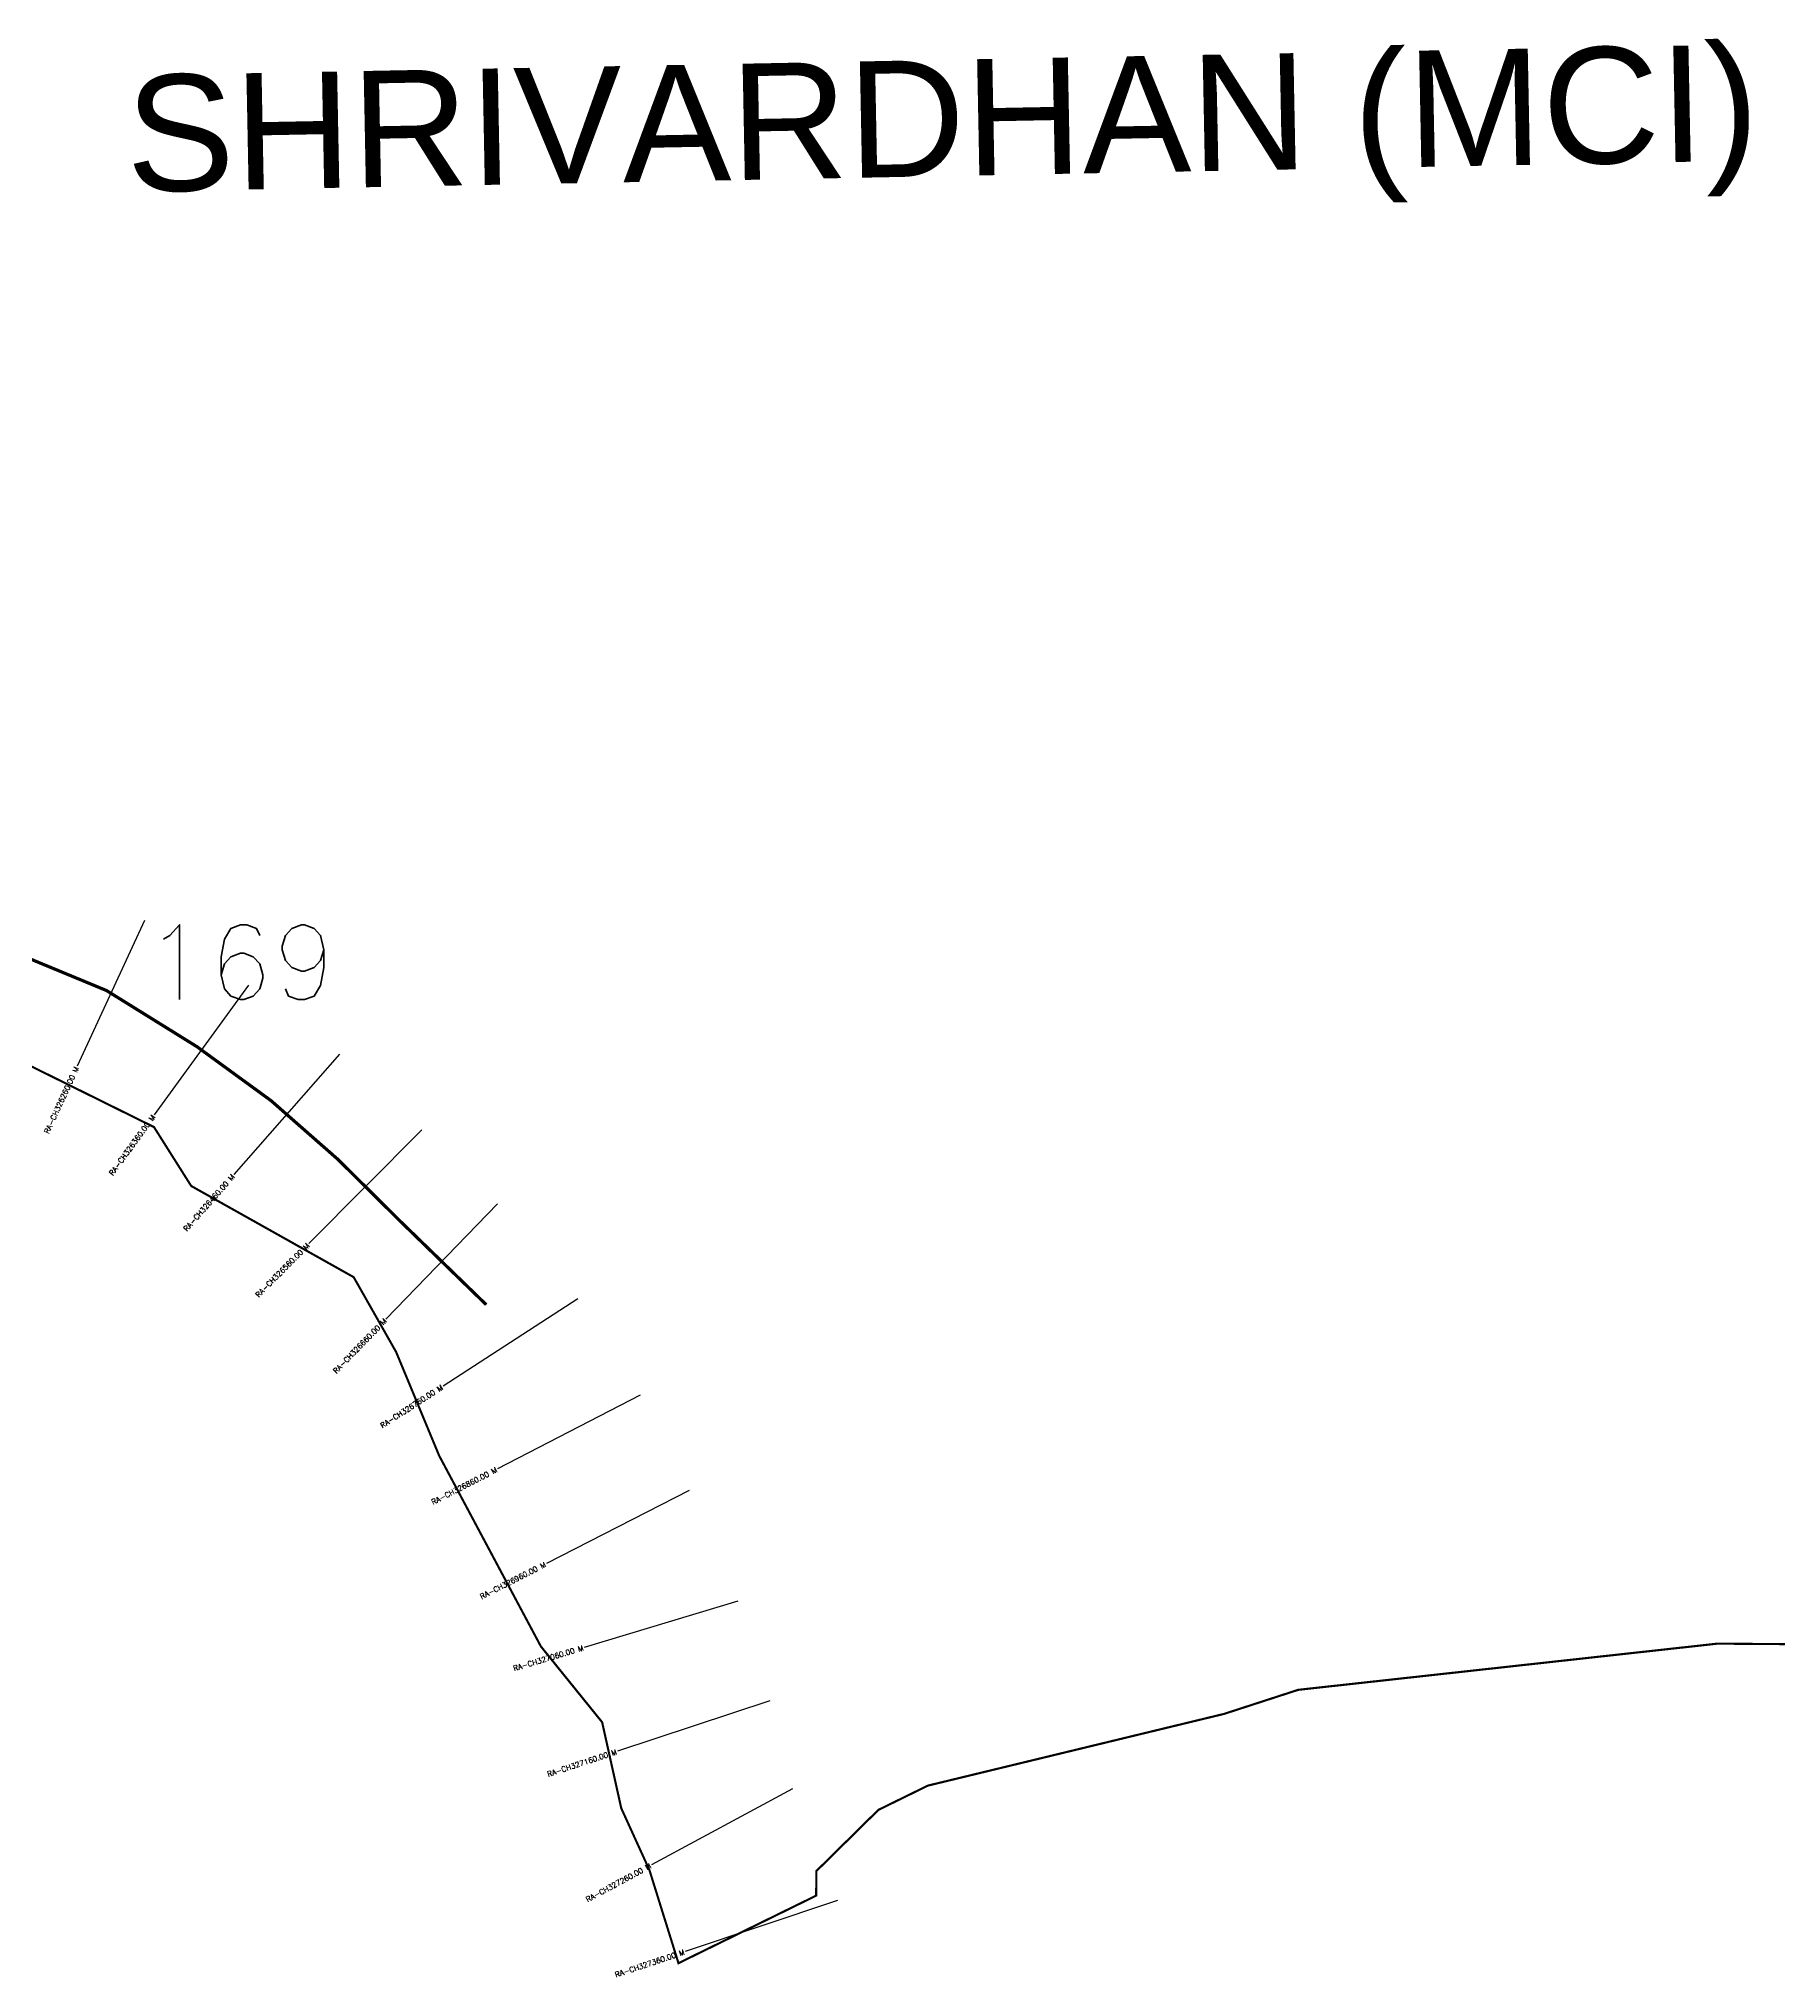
# Model space of a CAD drawing. Header units: metres. Extents: x 287149 to 291920, y 1996287 to 1999941.
# Drawn here: x 288676 to 290303, y 1996287 to 1998101 of the extents above; entities that cross this region are included whole.
import ezdxf
from ezdxf.enums import TextEntityAlignment as Align

# ---------------------------------------------------------------- set-up
doc = ezdxf.new("R2010")
doc.units = ezdxf.units.M
doc.header["$MEASUREMENT"] = 0
for name, color, linetype in [('CS', 134, 'Continuous'), ('CSMark', 6, 'Continuous'), ('NATURALLY PROTECTED', 3, 'Continuous'), ('VILLAGE NAME', 250, 'Continuous')]:
    doc.layers.add(name, color=color, linetype=linetype)
doc.styles.get("Standard").update_dxf_attribs({"font": 'simplex.shx'})

msp = doc.modelspace()

# ---------------------------------------------------------------- linework, layer by layer
at = {"color": 6, "const_width": 2, "flags": 128}
msp.add_lwpolyline([(290395.9, 1996598.4), (290246.1, 1996599.5), (289853.9, 1996556.3), (289784.6, 1996533.8), (289507.5, 1996466.7), (289461.2, 1996444), (289403.2, 1996386.8), (289403, 1996363.8), (289274.2, 1996300.6), (289247, 1996387.8), (289220.7, 1996445.5), (289202.8, 1996526), (289145.5, 1996596.9), (289050.4, 1996775.2), (289010.1, 1996872.3), (288970.4, 1996942.3), (288818.4, 1997027.6), (288783.6, 1997082.7), (288597.7, 1997174.7)], dxfattribs=at)
at = {"layer": 'CS'}
for p, q in [((288774.7, 1997276), (288711.8, 1997139.8)), ((288872.1, 1997215.4), (288783.9, 1997094.2)), ((288957.2, 1997150.9), (288858.2, 1997038.2)), ((289034.2, 1997080.2), (288928.5, 1996973.7)), ((289105, 1997010.8), (289000.6, 1996903.1)), ((289180, 1996921.9), (289054.1, 1996840.4)), ((289238.3, 1996831.9), (289105, 1996763.1)), ((289284.2, 1996742.7), (289150.6, 1996674.5)), ((289329.8, 1996639.1), (289186.1, 1996596)), ((289359.7, 1996545.9), (289217.3, 1996498.8)), ((289380.9, 1996463.8), (289248.9, 1996392.6)), ((289422.9, 1996359.2), (289280.6, 1996311.5))]:
    msp.add_line(p, q, dxfattribs=at)
at = {"layer": 'NATURALLY PROTECTED', "const_width": 3, "flags": 128}
msp.add_lwpolyline([(288363.9, 1997259.7), (288466.3, 1997287.3), (288507.9, 1997281.8), (288558.8, 1997267.4), (288609.7, 1997256.1), (288668.7, 1997239.6), (288739.2, 1997210.4), (288823.9, 1997157.8), (288893.1, 1997107.4), (288955.6, 1997052.5), (289014.5, 1996994.1), (289093.6, 1996917.3), (289094.3, 1996916.4)], dxfattribs=at)

# ---------------------------------------------------------------- texts
at = {"insert": (288774.5, 1997271.9), "char_height": 70, "attachment_point": 1}
msp.add_mtext_dynamic_manual_height_columns('169', width=95.172, gutter_width=1, heights=[0], dxfattribs=at)
at = {"layer": 'CSMark'}
for s, rotation, p in [('RA-CH326260.00 M', 65.2361, (288711.4, 1997138.9)), ('RA-CH326360.00 M', 53.9486, (288783.3, 1997093.4)), ('RA-CH326460.00 M', 48.7058, (288857.6, 1997037.5)), ('RA-CH326560.00 M', 45.2043, (288927.8, 1996973)), ('RA-CH326660.00 M', 45.9019, (288999.9, 1996902.4)), ('RA-CH326760.00 M', 32.893, (289053.2, 1996839.9)), ('RA-CH326860.00 M', 27.3047, (289104.1, 1996762.6)), ('RA-CH326960.00 M', 27.051, (289149.7, 1996674)), ('RA-CH327060.00 M', 16.6946, (289185.1, 1996595.7)), ('RA-CH327160.00 M', 18.2664, (289216.3, 1996498.5)), ('RA-CH327260.00 M', 28.3475, (289248.1, 1996392.1)), ('RA-CH327360.00 M', 18.5208, (289279.7, 1996311.2))]:
    msp.add_text(s, height=5, rotation=rotation, dxfattribs=at).set_placement(p, align=Align.MIDDLE_RIGHT)
at = {"layer": 'VILLAGE NAME', "insert": (288756.3, 1998066.2), "char_height": 108.748, "attachment_point": 1, "rotation": 1.1028}
msp.add_mtext_dynamic_manual_height_columns('{\\fArial|b0|i0|c0|p34;SHRIVARDHAN (MCI)}', width=1571.314, gutter_width=543.7, heights=[0], dxfattribs=at)

doc.saveas('drawing.dxf')
